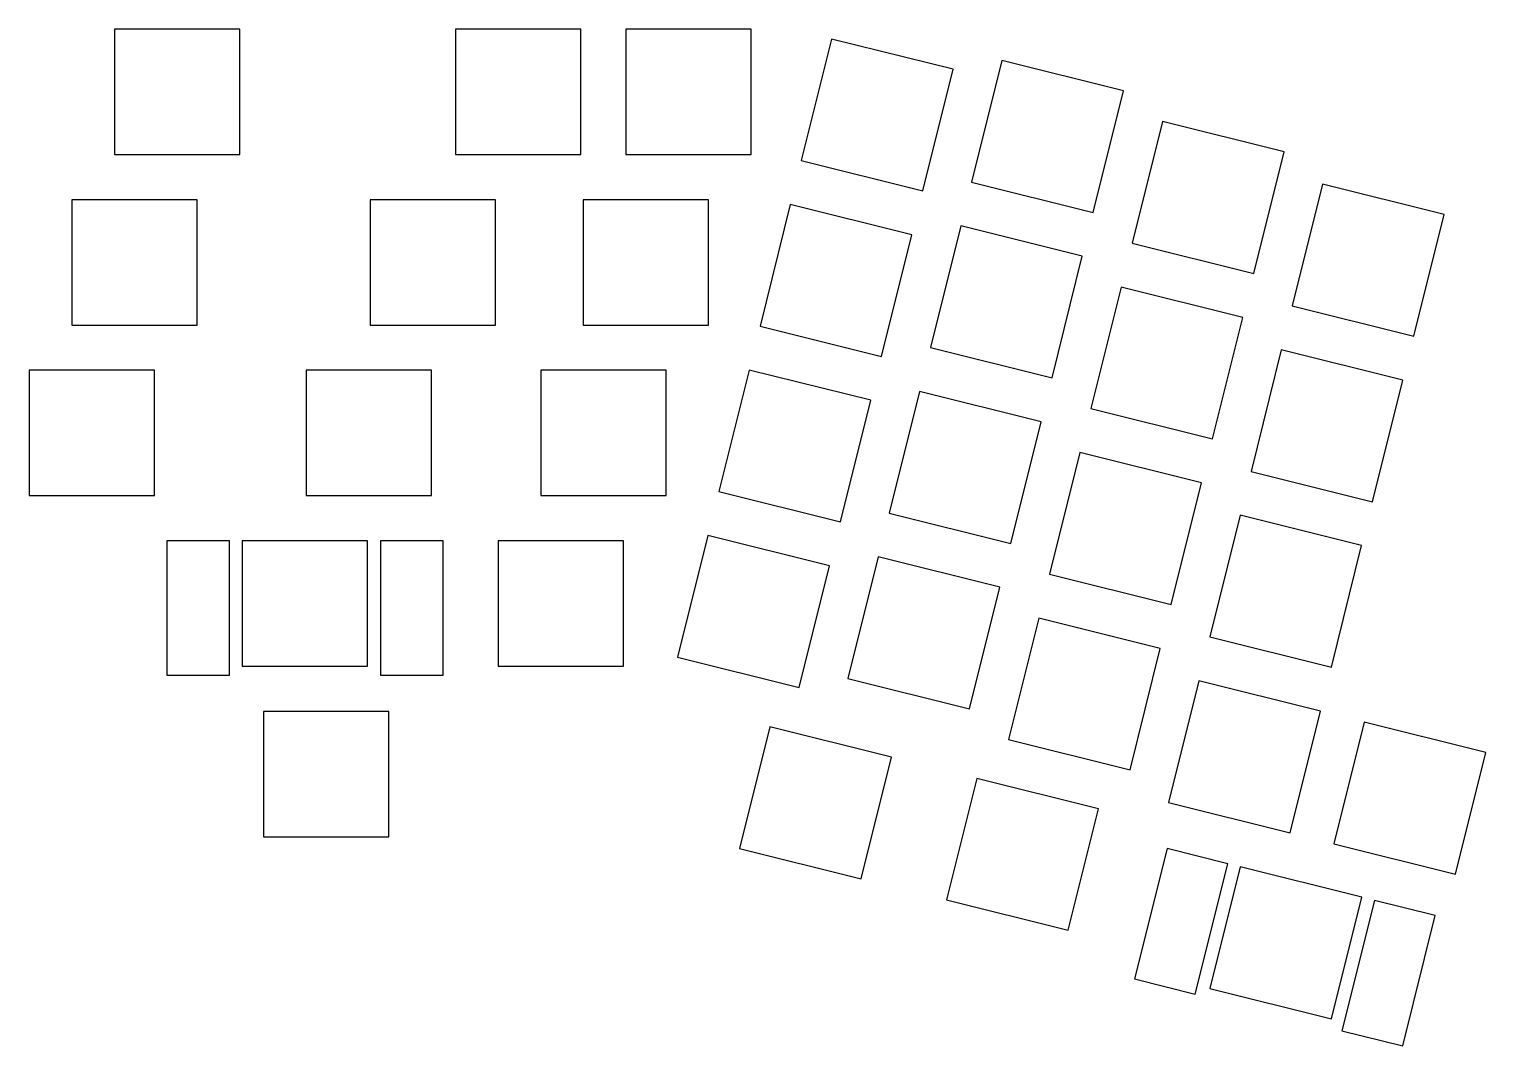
# Model space of a CAD drawing. Header units: millimetres. Extents: x 3 to 165, y -121 to -7.
import ezdxf

# ---------------------------------------------------------------- set-up
doc = ezdxf.new("R2010")
doc.units = ezdxf.units.MM

msp = doc.modelspace()

# ---------------------------------------------------------------- linework, layer by layer
for p, q in [((26.05, -7.2875), (12.05, -7.2875)), ((12.05, -7.2875), (12.05, -21.2875)), ((26.05, -21.2875), (26.05, -7.2875)), ((64.15, -7.2875), (50.15, -7.2875)), ((50.15, -7.2875), (50.15, -21.2875)), ((64.15, -21.2875), (64.15, -7.2875)), ((83.2, -7.2875), (69.2, -7.2875)), ((69.2, -7.2875), (69.2, -21.2875)), ((83.2, -21.2875), (83.2, -7.2875)), ((92.172756, -8.389216), (88.785849, -21.973356)), ((105.756896, -11.776123), (92.172756, -8.389216)), ((111.209924, -10.779732), (107.823017, -24.363872)), ((124.794064, -14.166639), (111.209924, -10.779732)), ((102.369989, -25.360263), (105.756896, -11.776123)), ((121.407157, -27.750779), (124.794064, -14.166639)), ((129.141024, -17.606441), (125.754117, -31.190581)), ((142.725164, -20.993347), (129.141024, -17.606441)), ((139.338258, -34.577487), (142.725164, -20.993347)), ((12.05, -21.2875), (26.05, -21.2875)), ((50.15, -21.2875), (64.15, -21.2875)), ((69.2, -21.2875), (83.2, -21.2875)), ((88.785849, -21.973356), (102.369989, -25.360263)), ((107.823017, -24.363872), (121.407157, -27.750779)), ((147.026036, -24.617989), (143.63913, -38.202129)), ((160.610177, -28.004896), (147.026036, -24.617989)), ((21.2875, -26.3375), (7.2875, -26.3375)), ((7.2875, -26.3375), (7.2875, -40.3375)), ((21.2875, -40.3375), (21.2875, -26.3375)), ((54.625, -26.3375), (40.625, -26.3375)), ((40.625, -26.3375), (40.625, -40.3375)), ((54.625, -40.3375), (54.625, -26.3375)), ((78.4375, -26.3375), (64.4375, -26.3375)), ((64.4375, -26.3375), (64.4375, -40.3375)), ((78.4375, -40.3375), (78.4375, -26.3375)), ((87.564144, -26.873349), (84.177237, -40.457489)), ((101.148284, -30.260256), (87.564144, -26.873349)), ((106.601312, -29.263865), (103.214405, -42.848005)), ((120.185452, -32.650772), (106.601312, -29.263865)), ((157.22327, -41.589036), (160.610177, -28.004896)), ((97.761377, -43.844396), (101.148284, -30.260256)), ((125.754117, -31.190581), (139.338258, -34.577487)), ((116.798545, -46.234912), (120.185452, -32.650772)), ((124.532412, -36.090574), (121.145505, -49.674714)), ((138.116552, -39.47748), (124.532412, -36.090574)), ((143.63913, -38.202129), (157.22327, -41.589036)), ((7.2875, -40.3375), (21.2875, -40.3375)), ((40.625, -40.3375), (54.625, -40.3375)), ((64.4375, -40.3375), (78.4375, -40.3375)), ((84.177237, -40.457489), (97.761377, -43.844396)), ((134.729645, -53.06162), (138.116552, -39.47748)), ((103.214405, -42.848005), (116.798545, -46.234912)), ((142.417424, -43.102122), (139.030518, -56.686263)), ((156.001564, -46.489029), (142.417424, -43.102122)), ((16.525, -45.3875), (2.525, -45.3875)), ((2.525, -45.3875), (2.525, -59.3875)), ((16.525, -59.3875), (16.525, -45.3875)), ((47.48125, -45.3875), (33.48125, -45.3875)), ((33.48125, -45.3875), (33.48125, -59.3875)), ((47.48125, -59.3875), (47.48125, -45.3875)), ((73.675, -45.3875), (59.675, -45.3875)), ((59.675, -45.3875), (59.675, -59.3875)), ((73.675, -59.3875), (73.675, -45.3875)), ((82.955531, -45.357482), (79.568625, -58.941623)), ((96.539672, -48.744389), (82.955531, -45.357482)), ((152.614658, -60.073169), (156.001564, -46.489029)), ((93.152765, -62.328529), (96.539672, -48.744389)), ((101.992699, -47.747998), (98.605793, -61.332138)), ((115.57684, -51.134905), (101.992699, -47.747998)), ((121.145505, -49.674714), (134.729645, -53.06162)), ((112.189933, -64.719045), (115.57684, -51.134905)), ((119.9238, -54.574707), (116.536893, -68.158847)), ((133.50794, -57.961613), (119.9238, -54.574707)), ((139.030518, -56.686263), (152.614658, -60.073169)), ((130.121033, -71.545754), (133.50794, -57.961613)), ((2.525, -59.3875), (16.525, -59.3875)), ((33.48125, -59.3875), (47.48125, -59.3875)), ((59.675, -59.3875), (73.675, -59.3875)), ((79.568625, -58.941623), (93.152765, -62.328529)), ((98.605793, -61.332138), (112.189933, -64.719045)), ((137.808814, -61.586257), (134.421907, -75.170398)), ((151.392954, -64.973164), (137.808814, -61.586257)), ((24.8995, -64.4375), (17.8995, -64.4375)), ((17.8995, -64.4375), (17.8995, -79.4375)), ((24.8995, -79.4375), (24.8995, -64.4375)), ((40.3375, -64.4375), (26.3375, -64.4375)), ((26.3375, -64.4375), (26.3375, -78.4375)), ((40.3375, -78.4375), (40.3375, -64.4375)), ((48.7755, -64.4375), (41.7755, -64.4375)), ((41.7755, -64.4375), (41.7755, -79.4375)), ((48.7755, -79.4375), (48.7755, -64.4375)), ((68.9125, -64.4375), (54.9125, -64.4375)), ((54.9125, -64.4375), (54.9125, -78.4375)), ((68.9125, -78.4375), (68.9125, -64.4375)), ((78.346919, -63.841617), (74.960013, -77.425758)), ((91.931059, -67.228524), (78.346919, -63.841617)), ((148.006048, -78.557304), (151.392954, -64.973164)), ((97.384087, -66.232133), (93.997181, -79.816273)), ((110.968227, -69.61904), (97.384087, -66.232133)), ((88.544153, -80.812664), (91.931059, -67.228524)), ((116.536893, -68.158847), (130.121033, -71.545754)), ((107.581321, -83.20318), (110.968227, -69.61904)), ((115.315187, -73.058842), (111.928281, -86.642982)), ((128.899328, -76.445748), (115.315187, -73.058842)), ((125.512421, -90.029889), (128.899328, -76.445748)), ((134.421907, -75.170398), (148.006048, -78.557304)), ((74.960013, -77.425758), (88.544153, -80.812664)), ((17.8995, -79.4375), (24.8995, -79.4375)), ((26.3375, -78.4375), (40.3375, -78.4375)), ((41.7755, -79.4375), (48.7755, -79.4375)), ((54.9125, -78.4375), (68.9125, -78.4375)), ((93.997181, -79.816273), (107.581321, -83.20318)), ((133.200202, -80.07039), (129.813295, -93.654531)), ((146.784342, -83.457297), (133.200202, -80.07039)), ((42.71875, -83.4875), (28.71875, -83.4875)), ((28.71875, -83.4875), (28.71875, -97.4875)), ((42.71875, -97.4875), (42.71875, -83.4875)), ((143.397435, -97.041437), (146.784342, -83.457297)), ((85.290892, -85.206133), (81.903985, -98.790273)), ((98.875032, -88.59304), (85.290892, -85.206133)), ((151.684335, -84.679003), (148.297428, -98.263143)), ((165.268475, -88.065909), (151.684335, -84.679003)), ((111.928281, -86.642982), (125.512421, -90.029889)), ((95.488126, -102.17718), (98.875032, -88.59304)), ((161.881568, -101.650049), (165.268475, -88.065909)), ((108.396058, -90.966897), (105.009151, -104.551037)), ((121.980198, -94.353804), (108.396058, -90.966897)), ((118.593291, -107.937944), (121.980198, -94.353804)), ((129.813295, -93.654531), (143.397435, -97.041437)), ((28.71875, -97.4875), (42.71875, -97.4875)), ((81.903985, -98.790273), (95.488126, -102.17718)), ((129.6463, -98.817494), (126.017471, -113.37193)), ((136.43837, -100.510947), (129.6463, -98.817494)), ((148.297428, -98.263143), (161.881568, -101.650049)), ((132.809541, -115.065383), (136.43837, -100.510947)), ((137.833655, -100.858831), (134.446749, -114.442971)), ((151.417795, -104.245737), (137.833655, -100.858831)), ((105.009151, -104.551037), (118.593291, -107.937944)), ((148.030889, -117.829877), (151.417795, -104.245737)), ((152.813081, -104.593621), (149.184252, -119.148057)), ((159.605151, -106.287074), (152.813081, -104.593621)), ((155.976322, -120.84151), (159.605151, -106.287074)), ((126.017471, -113.37193), (132.809541, -115.065383)), ((134.446749, -114.442971), (148.030889, -117.829877)), ((149.184252, -119.148057), (155.976322, -120.84151))]:
    msp.add_line(p, q)

doc.saveas('drawing.dxf')
